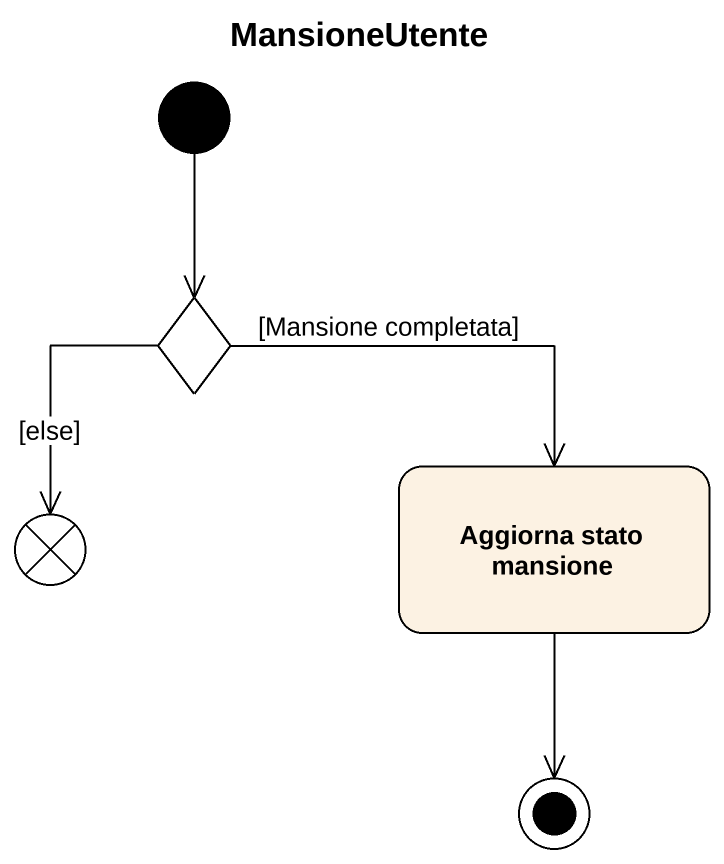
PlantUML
@startuml
title MansioneUtente
hide empty description
state choice1 <<choice>>
state exit1 <<choice>>
state "Aggiorna stato mansione" as Aggiorna_stato_mansione
[*] --> choice1
choice1 --> exit1 : [else]
choice1 -right-> Aggiorna_stato_mansione : [Mansione completata]
Aggiorna_stato_mansione --> [*]
@enduml
